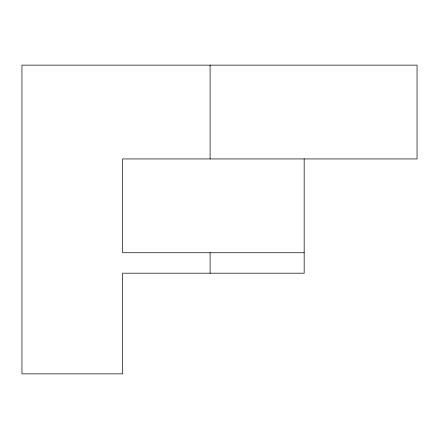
<?xml version="1.0" encoding="UTF-8"?>
<svg xmlns="http://www.w3.org/2000/svg" width="439" height="439" viewBox="0 0 439 439"><rect width="100%" height="100%" fill="white"/><g stroke="black" fill="none" stroke-linecap="round" stroke-linejoin="round"><path stroke-width="0.66" d="M304.167 252.743L122.624 252.743L122.624 158.94L417.05 158.94L417.05 65.142L21.95 65.142L21.95 373.858L122.624 373.858L122.624 273.19L304.167 273.19L304.167 158.94M210.094 65.142L210.094 158.94M210.094 252.743L210.094 273.19"/></g></svg>
